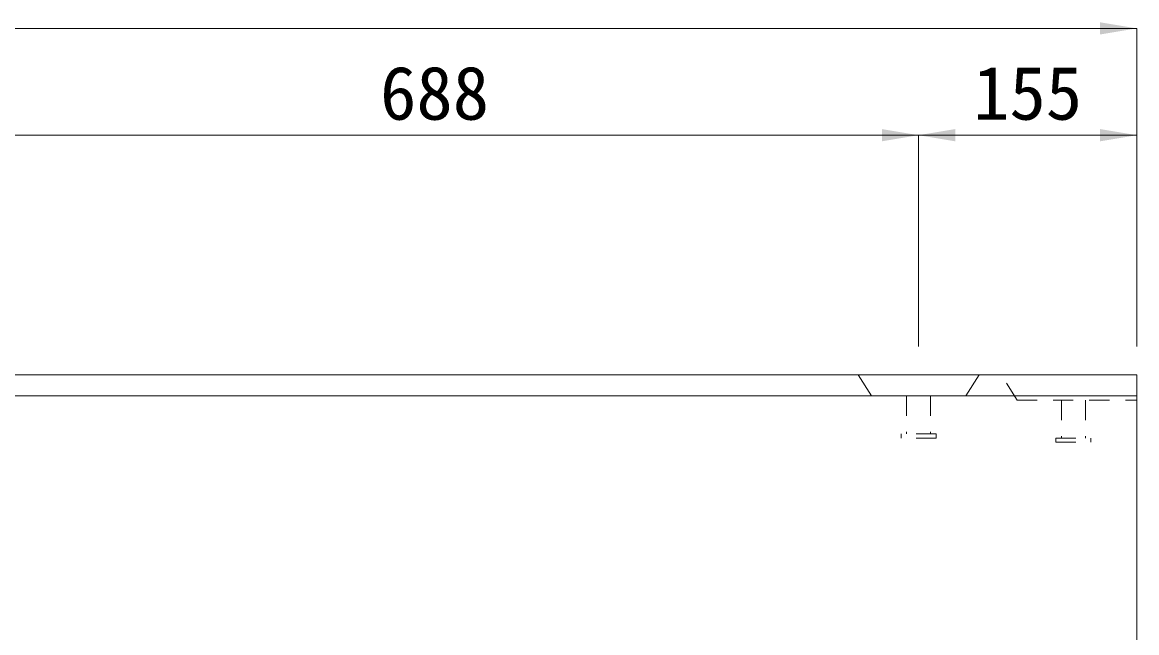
# Model space of a CAD drawing. Units: millimetres at full size. Extents: x 5964 to 125098, y -10801 to 28073.
# Drawn here: x 29669 to 30461, y 3587 to 4020 of the extents above; entities that cross this region are included whole.
import ezdxf
from ezdxf.enums import TextEntityAlignment as Align

# ---------------------------------------------------------------- set-up
doc = ezdxf.new("R2010")
doc.units = ezdxf.units.MM
doc.header["$LTSCALE"] = 19
doc.linetypes.add('USER1', pattern=[1.35, 0.75, -0.6])
for name, color, linetype, lineweight in [('インサート', 3, 'USER1', 9), ('寸法線', 7, 'Continuous', 9), ('本体', 2, 'Continuous', 9)]:
    doc.layers.add(name, color=color, linetype=linetype, lineweight=lineweight)
doc.styles.add('ＭＳ ゴシック', font='')
doc.styles.get('ＭＳ ゴシック').set_extended_font_data('MS Gothic')

# ---------------------------------------------------------------- blocks, each defined once
blk = doc.blocks.new('filled_arrow')
at = {"color": 0, "linetype": 'Continuous', "lineweight": -2}
blk.add_solid([(7.5, 1.25), (0, 0), (7.5, -1.25)], dxfattribs=at)

msp = doc.modelspace()

# ---------------------------------------------------------------- linework, layer by layer
at = {"layer": 'インサート'}
for p, q in [((30297.31, 3754.96), (30297.31, 3727.96)), ((30297.31, 3754.96), (30297.31, 3727.96)), ((30314.32, 3754.96), (30314.32, 3727.96)), ((30314.32, 3754.96), (30314.32, 3727.96)), ((30407.31, 3751.96), (30407.31, 3724.96)), ((30424.32, 3751.96), (30424.32, 3724.96)), ((30318.31, 3727.96), (30293.32, 3727.96)), ((30293.32, 3727.96), (30293.32, 3724.96)), ((30318.31, 3727.96), (30293.32, 3727.96)), ((30293.32, 3727.96), (30293.32, 3724.96)), ((30318.31, 3724.96), (30293.32, 3724.96)), ((30318.31, 3724.96), (30293.32, 3724.96)), ((30318.31, 3727.96), (30318.31, 3724.96)), ((30318.31, 3727.96), (30318.31, 3724.96)), ((30403.32, 3724.96), (30403.32, 3721.96)), ((30403.32, 3724.96), (30428.31, 3724.96)), ((30428.31, 3724.96), (30428.31, 3721.96)), ((30403.32, 3721.96), (30428.31, 3721.96))]:
    msp.add_line(p, q, dxfattribs=at)
at = {"layer": '寸法線'}
for p, q in [((29462.81, 4016.01), (30460.82, 4016.01)), ((30460.82, 3789.96), (30460.82, 4016.01)), ((29617.81, 3940.14), (30305.81, 3940.14)), ((30305.81, 3789.96), (30305.81, 3940.14)), ((30305.81, 3940.14), (30460.82, 3940.14)), ((30305.81, 3789.96), (30305.81, 3940.14)), ((30460.82, 3789.96), (30460.82, 3940.14))]:
    msp.add_line(p, q, dxfattribs=at)
at = {"layer": '本体'}
for p, q in [((30460.82, 3769.96), (29462.81, 3769.96)), ((30272.32, 3754.96), (30262.82, 3769.96)), ((30348.82, 3769.96), (30339.32, 3754.96)), ((30460.82, 3754.96), (30460.82, 3769.96))]:
    msp.add_line(p, q, dxfattribs=at)
at = {"layer": '本体', "linetype": 'USER1'}
for q in [(30364.47, 3769.96), (30460.82, 3751.96)]:
    msp.add_line((30375.82, 3751.96), q, dxfattribs=at)
at = {"layer": '本体', "lineweight": 20}
for p, q in [((30460.82, 3754.96), (29462.81, 3754.96)), ((30460.82, 3214.96), (30460.82, 3754.96))]:
    msp.add_line(p, q, dxfattribs=at)

# ---------------------------------------------------------------- block references
at = {"layer": '寸法線', "xscale": 3.47, "yscale": 3.47, "rotation": 180}
for p in [(30460.82, 4016.01), (30305.81, 3940.14), (30460.82, 3940.14)]:
    msp.add_blockref('filled_arrow', p, dxfattribs=at)
at = {"layer": '寸法線', "xscale": 3.47, "yscale": 3.47}
msp.add_blockref('filled_arrow', (30305.81, 3940.14), dxfattribs=at)

# ---------------------------------------------------------------- texts
at = {"layer": '寸法線', "style": 'ＭＳ ゴシック'}
for s, p in [('688', (29961.81, 3970.14)), ('155', (30383.32, 3970.14))]:
    msp.add_text(s, height=37.98, dxfattribs=at).set_placement(p, align=Align.MIDDLE_CENTER)

doc.saveas('drawing.dxf')
